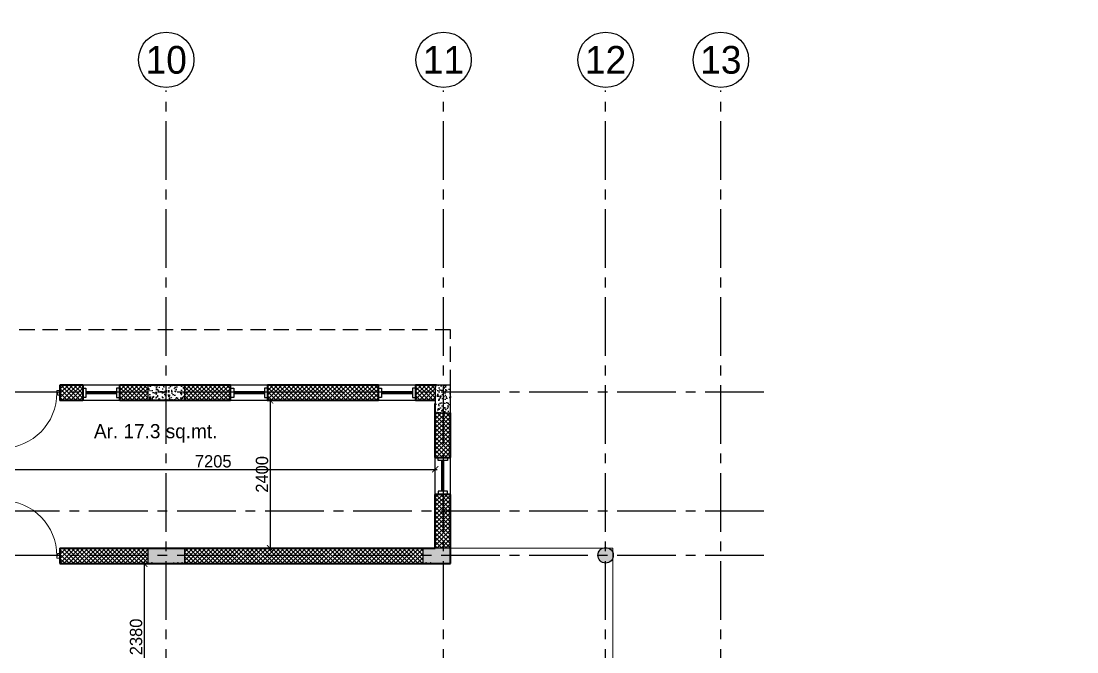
# Model space of a CAD drawing. Header units: millimetres. Extents: x -276609 to 1081398, y -453808 to 472098.
# Drawn here: x 356109 to 373242, y 169254 to 179499 of the extents above; entities that cross this region are included whole.
import ezdxf
from ezdxf.enums import TextEntityAlignment as Align

# ---------------------------------------------------------------- set-up
doc = ezdxf.new("R2010")
doc.units = ezdxf.units.MM
doc.header["$MEASUREMENT"] = 0
doc.linetypes.add('CENTER2', pattern=[28.575, 19.05, -3.175, 3.175, -3.175])
doc.linetypes.add('DASHED2', pattern=[0.375, 0.25, -0.125])
doc.layers.add('A-Anno-Grid Lines', color=7, linetype='Continuous', true_color=0xbbc3bd)
for name, color, linetype, lineweight in [('A-Detail Lines', 241, 'Continuous', 25), ('A-DETL-LLIN', 3, 'Continuous', 9), ('A-Door', 4, 'Continuous', 9), ('A-Wall Sec', 1, 'Continuous', 20), ('frntr', 42, 'Continuous', 13), ('S-Concrete', 40, 'Continuous', 25)]:
    doc.layers.add(name, color=color, linetype=linetype, lineweight=lineweight)
for name, color, linetype in [('A-Wall Patt', 8, 'Continuous'), ('A-Window', 4, 'Continuous'), ('Anno_Frames', 7, 'Continuous'), ('Anno_Labels', 7, 'Continuous'), ('AREA', 7, 'Continuous'), ('S-Conc Patt', 9, 'Continuous')]:
    doc.layers.add(name, color=color, linetype=linetype)
doc.styles.get("Standard").update_dxf_attribs({"font": ''})
doc.styles.get('Standard').set_extended_font_data('Gill Sans MT')
doc.dimstyles.new('IIITD_WD_M @ 100', dxfattribs={"dimscale": 100, "dimtxt": 1, "dimasz": 1, "dimexe": 0.5, "dimexo": 0.25, "dimgap": 0.3, "dimtad": 1, "dimdec": 0, "dimrnd": 1, "dimzin": 0, "dimdsep": 46, "dimtxsty": 'Standard', "dimblk": 'ARCHTICK', "dimcen": 0.2, "dimdle": 0.3, "dimclrd": 256, "dimclre": 256, "dimclrt": 256, "dimadec": 0, "dimazin": 0, "dimtfac": 1, "dimtdec": 0, "dimtofl": 0, "dimtmove": 0, "dimatfit": 0, "dimfxl": 0.5, "dimfxlon": 1, "dimtolj": 1, "dimtzin": 0, "dimlwd": -1, "dimlwe": -1, "dimarcsym": 0})
pattern_1 = [(50, (-1021001.52, 1192606.68), (143.4520365, -12.550427), [15, -165]), (355, (-1021001.52, 1192606.68), (-27.750267, 150.438427), [12, -132]), (100.4514, (-1020989.56, 1192605.63), (115.701876, 137.887908), [12.748038, -140.228422]), (46.1842, (-1021001.52, 1192646.68), (213.44821, -33.103803), [22.5, -247.5]), (96.6356, (-1020983.73, 1192643.92), (186.93254, 194.823574), [19.122058, -210.3426]), (351.1842, (-1021001.52, 1192646.68), (186.93239, 194.82372), [18, -198]), (21, (-1020981.52, 1192636.68), (119.3814104, -80.523778), [15, -165]), (326, (-1020981.52, 1192636.68), (48.663066, 145.030009), [12, -132]), (71.4514, (-1020971.57, 1192629.97), (168.044526, 64.506099), [12.748038, -140.228422]), (37.5, (-1021001.517, 1192606.68), (2.431971, 66.5787708), [0, -130.4, 0, -134, 0, -132.5]), (7.5, (-1021001.52, 1192606.68), (52.6139075, 78.8823424), [0, -76.4, 0, -127.4, 0, -50.5]), (327.5, (-1021046.117, 1192606.68), (106.7644872, -4.5109743), [0, -50, 0, -156, 0, -207]), (317.5, (-1021066.12, 1192606.68), (116.637234, 20.0209965), [0, -65, 0, -103.6, 0, -147])]

# ---------------------------------------------------------------- blocks, each defined once
blk = doc.blocks.new('ABL_Door_S - 1000 x 2100-11-3 Second Floor Lvl')
at = {"layer": 'A-Door', "color": 5}
for p, q in [((-500, 38), (-450, 38)), ((-500, -38), (-500, 38)), ((-450, 38), (-450, -3)), ((450, 38), (450, -3)), ((500, 38), (450, 38)), ((500, -38), (500, 38)), ((-500, -38), (-465, -38)), ((-465, -3), (-450, -3)), ((-465, -38), (-465, -3)), ((-430, -38), (-465, -38)), ((465, -3), (450, -3)), ((465, -38), (465, -3)), ((500, -38), (465, -38))]:
    blk.add_line(p, q, dxfattribs=at)
at = {"layer": 'A-Door', "color": 5, "lineweight": 18}
for p, q in [((-465, -38), (-465, -902)), ((-430, -38), (-430, -902)), ((-430, -902), (-465, -902))]:
    blk.add_line(p, q, dxfattribs=at)
at = {"layer": 'A-Door'}
blk.add_arc((-450, -3), 900, 271.2733, 0, dxfattribs=at)
blk = doc.blocks.new('din w1')
at = {"layer": 'A-Window', "color": 2, "lineweight": 60}
blk.add_line((476279, 163779), (476779, 163779), dxfattribs=at)
at = {"layer": 'A-Window'}
for points in [[(476229, 163904), (476829, 163904)], [(476229, 163704), (476279, 163704), (476279, 163854), (476229, 163854)], [(476829, 163704), (476779, 163704), (476779, 163854), (476829, 163854)], [(476229, 163654), (476829, 163654)]]:
    blk.add_lwpolyline(points, dxfattribs=at)
blk = doc.blocks.new('allalaksksksjjd')
at = {"layer": 'S-Conc Patt'}
h = blk.add_hatch(dxfattribs=at)
h.set_pattern_fill('AR-CONC', color=8, scale=20, style=0)
h.set_pattern_definition(pattern_1)
h.paths.add_polyline_path([(288703, 150001), (288703, 149751), (289303, 149751), (289303, 150001)])
h = blk.add_hatch(dxfattribs=at)
h.set_pattern_fill('AR-CONC', color=8, scale=20, style=0)
h.set_pattern_definition(pattern_1)
h.paths.add_polyline_path([(293368, 149551), (293618, 149551), (293618, 150001), (293368, 150001)])
for points in [[(288703, 147351), (288703, 147101), (289303, 147101), (289303, 147351)], [(293168, 147351), (293168, 147101), (293618, 147101), (293618, 147351)]]:
    blk.add_hatch(color=8, dxfattribs=at).paths.add_polyline_path(points)
h = blk.add_hatch(color=8, dxfattribs=at)
edge = h.paths.add_edge_path()
edge.add_arc((296133, 147236), 125, 0, 360)
at = {"layer": 'S-Concrete'}
for points in [[(288703, 150001), (288703, 149751), (289303, 149751), (289303, 150001)], [(293368, 149551), (293618, 149551), (293618, 150001), (293368, 150001)], [(288703, 147351), (288703, 147101), (289303, 147101), (289303, 147351)], [(293168, 147351), (293168, 147101), (293618, 147101), (293618, 147351)]]:
    blk.add_lwpolyline(points, close=True, dxfattribs=at)
blk.add_circle((296133, 147236), 125, dxfattribs=at)
blk = doc.blocks.new('Grid Head')
blk.add_circle((0, 0), 3)
at = {"layer": 'Anno_Labels'}
blk.add_attdef('GRID_NAME', text='', height=3, dxfattribs=at).set_placement((0, 0), align=Align.MIDDLE_CENTER)
blk = doc.blocks.new('grd din')
at = {"layer": 'A-Anno-Grid Lines', "linetype": 'CENTER2', "ltscale": 50}
for p, q in [((506814, 133526), (506814, 179267)), ((511314, 133526), (511314, 179267)), ((513944, 133526), (513944, 179267)), ((515814, 133526), (515814, 179267)), ((516514, 174369), (471659, 174369)), ((516514, 172439), (472000, 172439)), ((516514, 171719), (471659, 171719))]:
    blk.add_line(p, q, dxfattribs=at)
at = {"layer": 'Anno_Frames'}
ref = blk.add_blockref('Grid Head', (506814, 179767), dxfattribs=dict(at, xscale=150, yscale=150, zscale=150))
ref.add_attrib('GRID_NAME', '10', dxfattribs={"layer": '0', "height": 450}).set_placement((506814, 179767), align=Align.MIDDLE_CENTER)
ref = blk.add_blockref('Grid Head', (511314, 179767), dxfattribs=dict(at, xscale=150, yscale=150, zscale=150))
ref.add_attrib('GRID_NAME', '11', dxfattribs={"layer": '0', "height": 450}).set_placement((511314, 179767), align=Align.MIDDLE_CENTER)
ref = blk.add_blockref('Grid Head', (513944, 179767), dxfattribs=dict(at, xscale=150, yscale=150, zscale=150))
ref.add_attrib('GRID_NAME', '12', dxfattribs={"layer": '0', "height": 450}).set_placement((513944, 179767), align=Align.MIDDLE_CENTER)
ref = blk.add_blockref('Grid Head', (515814, 179767), dxfattribs=dict(at, xscale=150, yscale=150, zscale=150))
ref.add_attrib('GRID_NAME', '13', dxfattribs={"layer": '0', "height": 450}).set_placement((515814, 179767), align=Align.MIDDLE_CENTER)
blk = doc.blocks.new('_ArchTick')
at = {"color": 0, "linetype": 'ByBlock', "const_width": 0.15}
blk.add_lwpolyline([(-0.5, -0.5), (0.5, 0.5)], dxfattribs=at)
blk = doc.blocks.new('*D581')
at = {"layer": 'A-Detail Lines', "transparency": 16777216}
for p, q in [((355594, 172218), (362859, 172218)), ((355624, 172168), (355624, 172268)), ((362829, 172168), (362829, 172268))]:
    blk.add_line(p, q, dxfattribs=at)
at = {"layer": 'A-Detail Lines', "transparency": 16777216, "xscale": 100, "yscale": 100, "zscale": 100, "rotation": 180}
blk.add_blockref('_ArchTick', (355624, 172218), dxfattribs=at)
at = {"layer": 'A-Detail Lines', "transparency": 16777216, "xscale": 100, "yscale": 100, "zscale": 100}
blk.add_blockref('_ArchTick', (362829, 172218), dxfattribs=at)
at = {"layer": 'A-Detail Lines', "transparency": 16777216, "insert": (359226, 172348), "char_height": 200, "attachment_point": 5}
blk.add_mtext('\\A1;7205', dxfattribs=at)
blk = doc.blocks.new('*D582')
at = {"layer": 'A-Detail Lines', "transparency": 16777216}
for p, q in [((360099, 173338), (360199, 173338)), ((360149, 173368), (360149, 170907)), ((360099, 170937), (360199, 170937))]:
    blk.add_line(p, q, dxfattribs=at)
at = {"layer": 'A-Detail Lines', "transparency": 16777216, "xscale": 100, "yscale": 100, "zscale": 100}
for p, rotation in [((360149, 173338), 90), ((360149, 170937), 270)]:
    blk.add_blockref('_ArchTick', p, dxfattribs=dict(at, rotation=rotation))
at = {"layer": 'A-Detail Lines', "transparency": 16777216, "insert": (360019, 172137), "char_height": 200, "attachment_point": 5, "rotation": 90}
blk.add_mtext('\\A1;2400', dxfattribs=at)
blk = doc.blocks.new('*D673')
at = {"layer": 'A-Detail Lines'}
for p, q in [((358157, 170687), (358057, 170687)), ((358107, 170717), (358107, 168277)), ((358157, 168307), (358057, 168307))]:
    blk.add_line(p, q, dxfattribs=at)
at = {"layer": 'A-Detail Lines', "xscale": 100, "yscale": 100, "zscale": 100}
for p, rotation in [((358107, 170687), 90), ((358107, 168307), 270)]:
    blk.add_blockref('_ArchTick', p, dxfattribs=dict(at, rotation=rotation))
at = {"layer": 'A-Detail Lines', "insert": (357975, 169497), "char_height": 200, "attachment_point": 5, "rotation": 90}
blk.add_mtext('\\A1;2380', dxfattribs=at)
blk = doc.blocks.new('*D675')
at = {"layer": 'A-Detail Lines'}
for p, q in [((338004, 412783), (337904, 412783)), ((337954, 412813), (337954, 411253)), ((338004, 411283), (337904, 411283)), ((490332, 36500), (499162, 36500)), ((490362, 36550), (490362, 36450)), ((499132, 36550), (499132, 36450))]:
    blk.add_line(p, q, dxfattribs=at)
at = {"layer": 'A-Detail Lines', "xscale": 100, "yscale": 100, "zscale": 100}
for p, rotation in [((337954, 412783), 90), ((337954, 411283), 270), ((490362, 36500), 180)]:
    blk.add_blockref('_ArchTick', p, dxfattribs=dict(at, rotation=rotation))
blk.add_blockref('_ArchTick', (499132, 36500), dxfattribs=at)
at = {"layer": 'A-Detail Lines', "insert": (337873, 412033), "char_height": 100, "attachment_point": 5, "rotation": 90}
blk.add_mtext('\\A1;1500', dxfattribs=at)
at = {"layer": 'A-Detail Lines', "insert": (494747, 36632), "char_height": 200, "attachment_point": 5}
blk.add_mtext('\\A1;8770', dxfattribs=at)

msp = doc.modelspace()

# ---------------------------------------------------------------- hatches: boundary and pattern name
at = {"layer": 'A-Wall Patt'}
h = msp.add_hatch(dxfattribs=at)
h.set_pattern_fill('ANSI37', color=256, scale=400, style=0)
h.set_pattern_definition([(45, (-144842.344, 2158.18), (-35.355339, 35.355339), []), (135, (-144842.344, 2158.18), (-35.355339, -35.355339), [])])
h.paths.add_polyline_path([(355738.9, 170937.2), (355278.9, 170937.2), (355278.9, 170687.2), (355738.9, 170687.2)])
h.paths.add_polyline_path([(363078.9, 171812.4), (362828.9, 171812.4), (362828.9, 170937.2), (363078.9, 170937.2)])
h.paths.add_polyline_path([(362828.9, 173587.5), (362508.9, 173587.5), (362508.9, 173337.5), (362828.9, 173337.5)])
h.paths.add_polyline_path([(357108.9, 173587.5), (356738.9, 173587.5), (356738.9, 173337.5), (357108.9, 173337.5)])
h.paths.add_polyline_path([(362848.9, 173137.5), (362848.9, 173137.5), (362828.9, 173137.5), (362828.9, 172412.4), (363078.9, 172412.4), (363078.9, 173137.5)])
h.paths.add_polyline_path([(358763.9, 173587.5), (358763.9, 173357.5), (358763.9, 173357.5), (358763.9, 173337.5), (359508.9, 173337.5), (359508.9, 173587.5)])
h.paths.add_polyline_path([(358163.9, 173357.5), (358163.9, 173357.5), (358163.9, 173587.5), (357708.9, 173587.5), (357708.9, 173337.5), (358163.9, 173337.5)])
h.paths.add_polyline_path([(358163.9, 170707.2), (358163.9, 170937.2), (356738.9, 170937.2), (356738.9, 170687.2), (358278.9, 170687.2), (358278.9, 170707.2)])
h.paths.add_polyline_path([(361908.9, 173587.5), (360108.9, 173587.5), (360108.9, 173337.5), (361908.9, 173337.5)])
h.paths.add_polyline_path([(353478.9, 170707.2), (353478.9, 170937.2), (351478.9, 170937.2), (351478.9, 170687.2), (354078.9, 170687.2), (354078.9, 170707.2)])
h.paths.add_polyline_path([(362778.9, 170707.2), (362628.9, 170707.2), (362628.9, 170937.2), (358763.9, 170937.2), (358763.9, 170707.2), (358578.9, 170707.2), (358578.9, 170687.2), (362778.9, 170687.2)])

# ---------------------------------------------------------------- linework, layer by layer
at = {"layer": 'A-Detail Lines', "linetype": 'DASHED2', "ltscale": 1000}
for p, q in [((363078.9, 174487.2), (331348.9, 174487.2)), ((363078.9, 173587.5), (363078.9, 174487.2))]:
    msp.add_line(p, q, dxfattribs=at)
at = {"layer": 'A-DETL-LLIN'}
for p, q in [((365708.9, 170937.2), (363078.9, 170937.2)), ((365708.9, 168307.2), (365708.9, 170937.2))]:
    msp.add_line(p, q, dxfattribs=at)
at = {"layer": 'A-Wall Sec', "lineweight": 35}
for p, q in [((357108.9, 173587.5), (356738.9, 173587.5)), ((356738.9, 173587.5), (356738.9, 173337.5)), ((357108.9, 173587.5), (357108.9, 173337.5)), ((359508.9, 173587.5), (357708.9, 173587.5)), ((357708.9, 173337.5), (357708.9, 173587.5)), ((359508.9, 173337.5), (359508.9, 173587.5)), ((361908.9, 173587.5), (360108.9, 173587.5)), ((360108.9, 173587.5), (360108.9, 173337.5)), ((361908.9, 173337.5), (361908.9, 173587.5)), ((362848.9, 173587.5), (362508.9, 173587.5)), ((362508.9, 173587.5), (362508.9, 173337.5)), ((357108.9, 173337.5), (356738.9, 173337.5)), ((359508.9, 173337.5), (357708.9, 173337.5)), ((361908.9, 173337.5), (360108.9, 173337.5)), ((362828.9, 173337.5), (362508.9, 173337.5)), ((362828.9, 172412.4), (362828.9, 173287.5)), ((363078.9, 172412.4), (363078.9, 173137.5)), ((362828.9, 172412.4), (363078.9, 172412.4)), ((362828.9, 170937.2), (362828.9, 171812.4)), ((363078.9, 171812.4), (362828.9, 171812.4)), ((363078.9, 170687.2), (363078.9, 171812.4)), ((356738.9, 170937.2), (362828.9, 170937.2)), ((356738.9, 170937.2), (356738.9, 170687.2)), ((356738.9, 170687.2), (363078.9, 170687.2))]:
    msp.add_line(p, q, dxfattribs=at)

# ---------------------------------------------------------------- block references
at = {"layer": 'A-Anno-Grid Lines'}
msp.add_blockref('grd din', (-148350, -897), dxfattribs=at)
at = {"layer": 'A-Door'}
msp.add_blockref('ABL_Door_S - 1000 x 2100-11-3 Second Floor Lvl', (356238.9, 173462.5), dxfattribs=at)
at = {"layer": 'A-Door', "xscale": -1, "rotation": 180}
msp.add_blockref('ABL_Door_S - 1000 x 2100-11-3 Second Floor Lvl', (356238.9, 170812.2), dxfattribs=at)
at = {"layer": 'A-Window'}
for p, rotation in [((833937.7, 337241.7), 180), ((836337.7, 337241.7), 180), ((838737.7, 337241.7), 180), ((526733.1, -304416.4), 90)]:
    msp.add_blockref('din w1', p, dxfattribs=dict(at, rotation=rotation))
at = {"layer": 'frntr'}
msp.add_blockref('allalaksksksjjd', (69460.9, 23586.3), dxfattribs=at)

# ---------------------------------------------------------------- texts
at = {"layer": 'AREA', "insert": (357290.8, 172953.8), "char_height": 230.4, "width": 4963.118, "attachment_point": 1}
msp.add_mtext('{\\fCentury Gothic|b0|i0|c0|p34;Ar. 17.3 sq.mt.}', dxfattribs=at)

# ---------------------------------------------------------------- dimensions: what is measured, and where the dimension line sits
at = {"layer": 'A-Detail Lines'}
dim = msp.add_linear_dim(base=(337954, 411283.4), p1=(338179.9, 412783.4), p2=(338179.9, 411283.4), angle=90, dimstyle='IIITD_WD_M @ 100', dxfattribs=at)
dim.commit()
dim.dimension.update_dxf_attribs({"geometry": '*D675', "text_midpoint": (337873.1, 412033.4)})
for base, p1, p2, picture, middle in [((499131.9, 36500.2), (490361.9, 37063.9), (499131.9, 37408.9), '*D675', (494746.9, 36632.1)), ((362828.9, 172217.6), (355623.9, 171542.5), (362828.9, 171542.5), '*D581', (359226.4, 172347.6))]:
    dim = msp.add_linear_dim(base=base, p1=p1, p2=p2, dimstyle='IIITD_WD_M @ 100', override={"dimtxt": 2}, dxfattribs=at)
    dim.commit()
    dim.dimension.update_dxf_attribs({"geometry": picture, "text_midpoint": middle})
for base, p1, p2, picture, middle in [((360149.4, 170937.2), (358763.9, 173337.5), (358763.9, 170937.2), '*D582', (360019.4, 172137.4)), ((358107.3, 168307.2), (358463.9, 170687.2), (358463.9, 168307.2), '*D673', (357975.3, 169497.2))]:
    dim = msp.add_linear_dim(base=base, p1=p1, p2=p2, angle=90, dimstyle='IIITD_WD_M @ 100', override={"dimtxt": 2}, dxfattribs=at)
    dim.commit()
    dim.dimension.update_dxf_attribs({"geometry": picture, "text_midpoint": middle})

doc.saveas('drawing.dxf')
